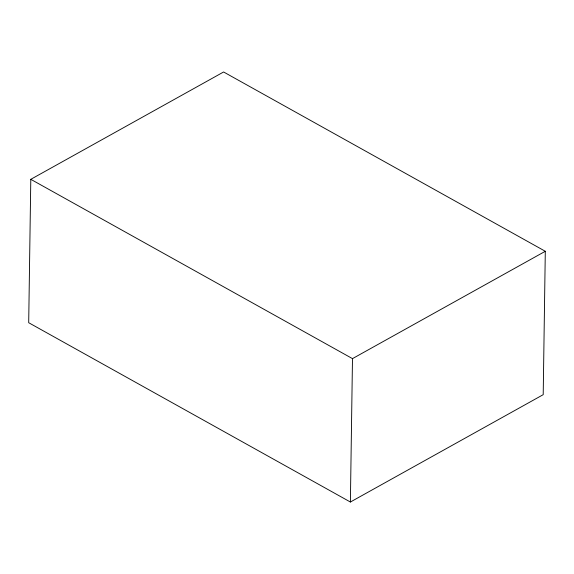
<?xml version="1.0" encoding="UTF-8"?>
<svg xmlns="http://www.w3.org/2000/svg" width="574" height="574" viewBox="0 0 574 574"><rect width="100%" height="100%" fill="white"/><g stroke="black" fill="none" stroke-linecap="round" stroke-linejoin="round"><path stroke-width="0.86" d="M30.795 179.325L28.7 322.717L350.391 502.02L543.205 394.675L545.3 251.283L223.609 71.98L30.795 179.325L352.486 358.628L545.3 251.283M350.391 502.02L352.486 358.628"/></g></svg>
